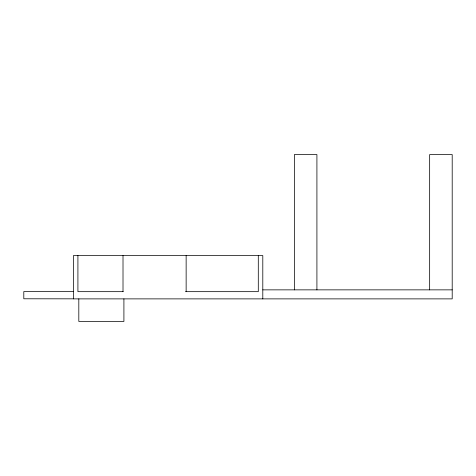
<?xml version="1.0" encoding="UTF-8"?>
<svg xmlns="http://www.w3.org/2000/svg" width="476" height="476" viewBox="0 0 476 476"><rect width="100%" height="100%" fill="white"/><g stroke="black" fill="none" stroke-linecap="round" stroke-linejoin="round"><path stroke-width="0.71" d="M262.8 289.86L452.2 289.86M73.405 291.574L23.8 291.574L23.8 298.785L73.405 298.833M123.195 291.663L77.915 291.663L77.915 255.588M185.545 291.663L258.295 291.663L258.295 255.588M429.655 289.86L429.655 154.575L452.2 154.575L452.2 298.88L73.405 298.88L73.405 255.588L262.8 255.588L262.8 298.88M316.915 289.86L316.915 154.575L294.37 154.575L294.37 289.86M186.14 255.588L186.14 291.663M123.909 298.88L123.909 321.425L78.814 321.425L78.814 298.88M123.01 255.588L123.01 291.663"/></g></svg>
